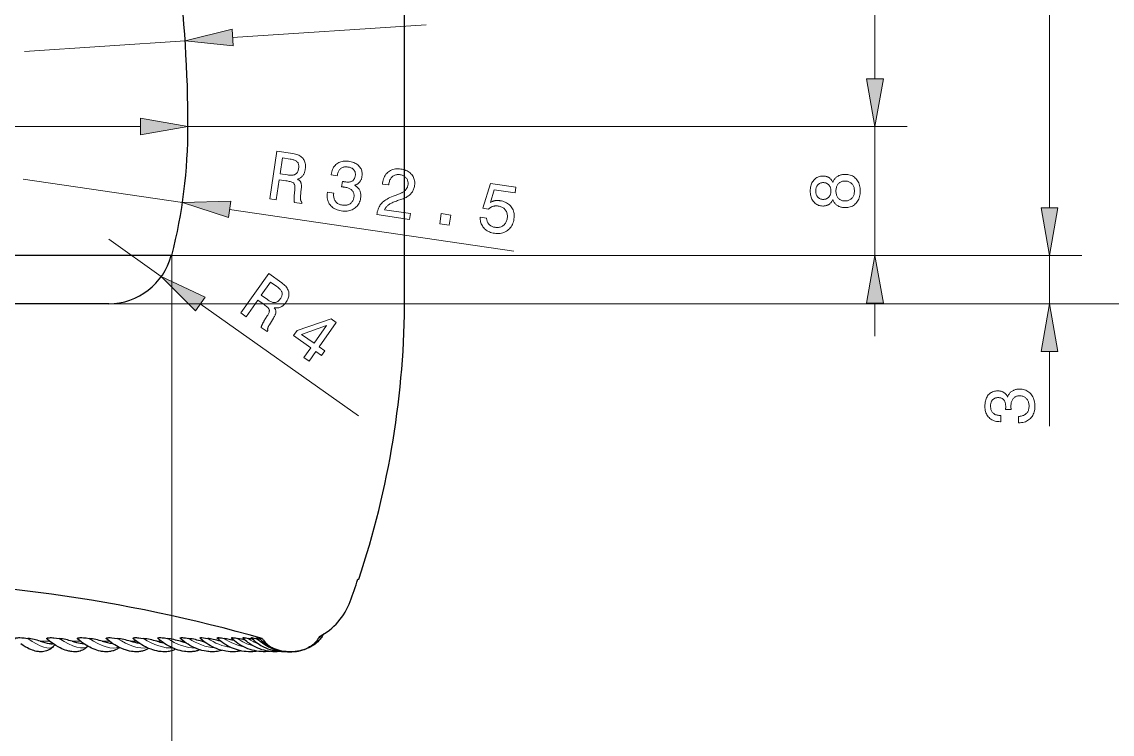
# Model space of a CAD drawing. Extents: x 0 to 297, y 0 to 420.
# Drawn here: x 158.1 to 225.8, y 108.6 to 152.8 of the extents above; entities that cross this region are included whole.
import ezdxf

# ---------------------------------------------------------------- set-up
doc = ezdxf.new("R2010")
doc.units = 0

msp = doc.modelspace()

# ---------------------------------------------------------------- linework, layer by layer
at = {"color": 7, "lineweight": 13}
for p, q in [((221.907, 141.27), (221.907, 344.361)), ((211.066, 149.27), (211.066, 176.361)), ((127.771, 146.315), (165.462, 146.315)), ((168.416, 146.315), (213.066, 146.315)), ((168.416, 146.315), (213.066, 146.315)), ((167.366, 138.315), (223.907, 138.315)), ((167.366, 138.315), (213.066, 138.315)), ((167.366, 138.315), (223.907, 138.315)), ((167.416, 138.315), (167.416, 89.014)), ((163.493, 135.315), (223.907, 135.315)), ((163.493, 135.315), (234.786, 135.315))]:
    msp.add_line(p, q, dxfattribs=at)
at = {"color": 7, "lineweight": 30}
for p, q in [((181.866, 135.715), (181.866, 248.215)), ((167.416, 138.315), (125.816, 138.315)), ((167.366, 138.315), (125.866, 138.315)), ((163.493, 135.315), (129.739, 135.315))]:
    msp.add_line(p, q, dxfattribs=at)
at = {"color": 7, "lineweight": 13, "ltscale": 0.30114}
msp.add_line((171.187, 151.836), (183.205, 152.638), dxfattribs=at)
at = {"color": 7, "lineweight": 13, "ltscale": 0.25}
for p, q in [((158.261, 150.974), (168.239, 151.639)), ((158.179, 143.054), (168.073, 141.605))]:
    msp.add_line(p, q, dxfattribs=at)
at = {"color": 7, "lineweight": 13, "ltscale": 0.051139}
for p, q in [((211.066, 149.27), (211.066, 151.315)), ((221.907, 141.27), (221.907, 143.315)), ((211.066, 133.315), (211.066, 135.361))]:
    msp.add_line(p, q, dxfattribs=at)
at = {"color": 7, "lineweight": 13, "ltscale": 0.2}
msp.add_line((211.066, 138.315), (211.066, 146.315), dxfattribs=at)
at = {"color": 7, "lineweight": 13, "ltscale": 0.446069}
msp.add_line((170.996, 141.176), (188.65, 138.59), dxfattribs=at)
at = {"color": 7, "lineweight": 13, "ltscale": 0.1}
msp.add_line((163.493, 139.315), (166.76, 137.007), dxfattribs=at)
at = {"color": 7, "lineweight": 13, "ltscale": 0.075}
msp.add_line((221.907, 135.315), (221.907, 138.315), dxfattribs=at)
at = {"color": 7, "lineweight": 13, "ltscale": 0.301139}
msp.add_line((169.173, 135.303), (179.012, 128.354), dxfattribs=at)
at = {"color": 7, "lineweight": 13, "ltscale": 0.116125}
msp.add_line((221.907, 127.716), (221.907, 132.361), dxfattribs=at)
at = {"color": 7, "lineweight": 30, "ltscale": 0.00125}
msp.add_line((178.966, 118.215), (179.016, 118.215), dxfattribs=at)
at = {"color": 7, "lineweight": 30, "ltscale": 0.003335}
msp.add_line((172.754, 114.517), (172.624, 114.547), dxfattribs=at)
at = {"color": 7, "lineweight": 30, "ltscale": 0.004519}
msp.add_line((172.834, 114.595), (173.009, 114.547), dxfattribs=at)
at = {"color": 7, "lineweight": 30, "ltscale": 0.000565857}
msp.add_line((173.031, 114.541), (173.009, 114.547), dxfattribs=at)
at = {"color": 7, "lineweight": 30, "ltscale": 0.000742164}
msp.add_line((173.046, 114.515), (173.031, 114.541), dxfattribs=at)
at = {"color": 7, "lineweight": 13, "ltscale": 0.014323}
msp.add_line((159.818, 114.374), (159.245, 114.374), dxfattribs=at)
at = {"color": 7, "lineweight": 30, "ltscale": 0.000758362}
msp.add_line((160.038, 114.215), (160.008, 114.215), dxfattribs=at)
at = {"color": 7, "lineweight": 30, "ltscale": 0.003479}
msp.add_line((160.052, 114.042), (160.145, 114.146), dxfattribs=at)
at = {"color": 7, "lineweight": 13, "ltscale": 0.012766}
msp.add_line((161.734, 114.374), (161.223, 114.374), dxfattribs=at)
at = {"color": 7, "lineweight": 13, "ltscale": 0.011031}
msp.add_line((163.537, 114.374), (163.096, 114.374), dxfattribs=at)
at = {"color": 7, "lineweight": 13, "ltscale": 0.009137}
msp.add_line((165.216, 114.374), (164.85, 114.374), dxfattribs=at)
at = {"color": 7, "lineweight": 13, "ltscale": 0.007098}
msp.add_line((166.757, 114.374), (166.473, 114.374), dxfattribs=at)
at = {"color": 7, "lineweight": 13, "ltscale": 0.004899}
msp.add_line((168.148, 114.374), (167.952, 114.374), dxfattribs=at)
at = {"color": 7, "lineweight": 13, "ltscale": 0.002611}
msp.add_line((169.382, 114.374), (169.278, 114.374), dxfattribs=at)
at = {"color": 7, "lineweight": 30, "ltscale": 0.003885}
msp.add_line((169.278, 114.374), (169.429, 114.337), dxfattribs=at)
at = {"color": 7, "lineweight": 13, "ltscale": 0.000154495}
msp.add_line((170.447, 114.374), (170.441, 114.374), dxfattribs=at)
at = {"color": 7, "lineweight": 30, "ltscale": 0.001197}
msp.add_line((170.441, 114.374), (170.487, 114.362), dxfattribs=at)
at = {"color": 7, "lineweight": 13}
for points in [[(171.152, 152.356), (168.239, 151.639), (171.221, 151.316)], [(210.545, 149.27), (211.066, 146.315), (211.587, 149.27)], [(210.545, 149.27), (211.066, 146.315), (211.587, 149.27)], [(165.462, 145.794), (168.416, 146.315), (165.462, 146.836)], [(173.499, 141.82), (173.933, 144.784), (174.924, 144.639), (175.009, 144.625), (175.089, 144.606), (175.165, 144.584), (175.236, 144.558), (175.302, 144.529), (175.363, 144.496), (175.419, 144.459), (175.471, 144.418), (175.518, 144.374), (175.56, 144.326), (175.597, 144.274), (175.629, 144.219), (175.655, 144.161), (175.677, 144.1), (175.693, 144.035), (175.704, 143.967), (175.71, 143.896), (175.711, 143.822), (175.707, 143.744), (175.697, 143.663), (175.689, 143.615), (175.679, 143.569), (175.668, 143.525), (175.654, 143.482), (175.639, 143.441), (175.622, 143.403), (175.604, 143.365), (175.583, 143.33), (175.561, 143.296), (175.537, 143.265), (175.512, 143.235), (175.485, 143.207), (175.456, 143.18), (175.425, 143.156), (175.393, 143.133), (175.359, 143.113), (175.323, 143.094), (175.286, 143.077), (175.247, 143.062), (175.206, 143.049), (175.237, 143.034), (175.265, 143.018), (175.291, 143), (175.315, 142.982), (175.337, 142.964), (175.357, 142.944), (175.375, 142.923), (175.391, 142.901), (175.405, 142.879), (175.417, 142.855), (175.427, 142.83), (175.436, 142.801), (175.443, 142.769), (175.448, 142.734), (175.453, 142.696), (175.455, 142.654), (175.456, 142.61), (175.456, 142.562), (175.454, 142.511), (175.45, 142.457), (175.411, 141.971), (175.409, 141.94), (175.407, 141.911), (175.406, 141.883), (175.406, 141.857), (175.406, 141.833), (175.407, 141.81), (175.408, 141.789), (175.411, 141.77), (175.413, 141.752), (175.417, 141.735), (175.421, 141.72), (175.426, 141.706), (175.431, 141.692), (175.438, 141.678), (175.445, 141.666), (175.453, 141.654), (175.462, 141.642), (175.471, 141.631), (175.481, 141.621), (175.492, 141.611), (175.48, 141.53), (175.032, 141.596), (175.028, 141.607), (175.024, 141.618), (175.02, 141.631), (175.017, 141.645), (175.014, 141.66), (175.012, 141.675), (175.009, 141.692), (175.008, 141.709), (175.006, 141.727), (175.005, 141.747), (175.004, 141.767), (175.004, 141.789), (175.004, 141.812), (175.004, 141.836), (175.005, 141.862), (175.006, 141.889), (175.007, 141.917), (175.009, 141.947), (175.011, 141.977), (175.014, 142.01), (175.049, 142.397), (175.053, 142.453), (175.055, 142.506), (175.054, 142.555), (175.051, 142.6), (175.046, 142.641), (175.039, 142.679), (175.029, 142.713), (175.017, 142.743), (175.002, 142.769), (174.986, 142.791), (174.964, 142.812), (174.937, 142.831), (174.903, 142.849), (174.863, 142.867), (174.816, 142.883), (174.763, 142.899), (174.703, 142.914), (174.637, 142.928), (174.564, 142.942), (174.485, 142.954), (174.078, 143.014), (173.895, 141.762)], [(174.76, 144.293), (174.276, 144.363), (174.132, 143.377), (174.588, 143.31), (174.656, 143.301), (174.72, 143.295), (174.78, 143.292), (174.836, 143.292), (174.888, 143.295), (174.937, 143.301), (174.981, 143.31), (175.022, 143.321), (175.058, 143.336), (175.091, 143.353), (175.121, 143.374), (175.148, 143.398), (175.174, 143.426), (175.196, 143.457), (175.217, 143.491), (175.235, 143.529), (175.251, 143.57), (175.265, 143.615), (175.276, 143.663), (175.285, 143.715), (175.291, 143.766), (175.294, 143.815), (175.294, 143.861), (175.291, 143.905), (175.284, 143.945), (175.274, 143.984), (175.262, 144.02), (175.246, 144.053), (175.227, 144.083), (175.204, 144.111), (175.179, 144.137), (175.149, 144.161), (175.115, 144.184), (175.076, 144.204), (175.034, 144.223), (174.987, 144.241), (174.937, 144.256), (174.882, 144.27), (174.823, 144.282)], [(177.071, 142.247), (177.466, 142.19), (177.459, 142.128), (177.457, 142.069), (177.458, 142.012), (177.463, 141.957), (177.471, 141.905), (177.483, 141.855), (177.498, 141.808), (177.518, 141.763), (177.54, 141.72), (177.567, 141.679), (177.596, 141.642), (177.629, 141.607), (177.665, 141.575), (177.704, 141.547), (177.747, 141.521), (177.792, 141.499), (177.841, 141.479), (177.893, 141.463), (177.947, 141.45), (178.006, 141.439), (178.063, 141.432), (178.118, 141.429), (178.172, 141.429), (178.223, 141.433), (178.272, 141.44), (178.32, 141.451), (178.365, 141.465), (178.408, 141.483), (178.449, 141.504), (178.488, 141.528), (178.525, 141.556), (178.559, 141.587), (178.589, 141.62), (178.617, 141.656), (178.642, 141.696), (178.663, 141.737), (178.682, 141.782), (178.697, 141.83), (178.71, 141.88), (178.719, 141.933), (178.725, 141.982), (178.727, 142.029), (178.725, 142.075), (178.719, 142.118), (178.71, 142.16), (178.697, 142.201), (178.681, 142.239), (178.661, 142.276), (178.637, 142.311), (178.61, 142.345), (178.579, 142.376), (178.546, 142.405), (178.509, 142.432), (178.469, 142.456), (178.426, 142.478), (178.38, 142.497), (178.331, 142.515), (178.278, 142.529), (178.223, 142.542), (178.164, 142.552), (178.156, 142.553), (178.147, 142.554), (178.139, 142.555), (178.13, 142.556), (178.121, 142.557), (178.113, 142.559), (178.104, 142.56), (178.095, 142.561), (178.086, 142.562), (178.076, 142.562), (178.067, 142.563), (178.057, 142.564), (178.046, 142.565), (178.035, 142.567), (178.023, 142.568), (178.01, 142.569), (177.997, 142.57), (177.984, 142.571), (177.969, 142.573), (177.954, 142.574), (178.004, 142.91), (178.013, 142.908), (178.022, 142.906), (178.031, 142.905), (178.039, 142.903), (178.048, 142.901), (178.057, 142.9), (178.065, 142.898), (178.074, 142.897), (178.082, 142.895), (178.091, 142.894), (178.099, 142.892), (178.107, 142.891), (178.115, 142.89), (178.123, 142.888), (178.131, 142.887), (178.138, 142.886), (178.146, 142.885), (178.153, 142.884), (178.161, 142.882), (178.168, 142.881), (178.224, 142.874), (178.278, 142.87), (178.329, 142.868), (178.377, 142.869), (178.423, 142.873), (178.466, 142.88), (178.506, 142.889), (178.544, 142.901), (178.579, 142.915), (178.611, 142.933), (178.641, 142.953), (178.668, 142.976), (178.693, 143.001), (178.716, 143.03), (178.736, 143.061), (178.754, 143.095), (178.769, 143.132), (178.782, 143.172), (178.793, 143.214), (178.801, 143.26), (178.806, 143.304), (178.808, 143.346), (178.807, 143.387), (178.803, 143.426), (178.796, 143.464), (178.786, 143.5), (178.773, 143.534), (178.758, 143.566), (178.739, 143.597), (178.717, 143.626), (178.692, 143.653), (178.665, 143.678), (178.635, 143.701), (178.602, 143.722), (178.566, 143.74), (178.528, 143.757), (178.487, 143.772), (178.443, 143.784), (178.397, 143.795), (178.348, 143.803), (178.292, 143.81), (178.239, 143.813), (178.188, 143.812), (178.139, 143.808), (178.092, 143.8), (178.048, 143.788), (178.006, 143.773), (177.966, 143.754), (177.929, 143.732), (177.893, 143.706), (177.86, 143.676), (177.83, 143.643), (177.802, 143.607), (177.777, 143.567), (177.754, 143.524), (177.734, 143.477), (177.716, 143.427), (177.7, 143.373), (177.688, 143.316), (177.677, 143.256), (177.298, 143.311), (177.302, 143.341), (177.317, 143.426), (177.336, 143.507), (177.361, 143.583), (177.389, 143.655), (177.423, 143.723), (177.46, 143.787), (177.503, 143.846), (177.55, 143.901), (177.601, 143.952), (177.657, 143.998), (177.717, 144.04), (177.779, 144.075), (177.844, 144.105), (177.912, 144.13), (177.983, 144.149), (178.056, 144.162), (178.133, 144.169), (178.212, 144.171), (178.294, 144.167), (178.378, 144.157), (178.467, 144.142), (178.551, 144.123), (178.63, 144.101), (178.704, 144.075), (178.774, 144.045), (178.839, 144.012), (178.899, 143.975), (178.955, 143.935), (179.006, 143.89), (179.052, 143.843), (179.093, 143.792), (179.129, 143.739), (179.159, 143.683), (179.184, 143.624), (179.203, 143.563), (179.217, 143.499), (179.225, 143.433), (179.228, 143.364), (179.225, 143.292), (179.216, 143.218), (179.209, 143.176), (179.2, 143.135), (179.19, 143.096), (179.178, 143.058), (179.164, 143.022), (179.148, 142.988), (179.13, 142.955), (179.111, 142.923), (179.09, 142.893), (179.068, 142.865), (179.043, 142.838), (179.018, 142.813), (178.99, 142.789), (178.961, 142.768), (178.93, 142.748), (178.898, 142.73), (178.864, 142.713), (178.829, 142.699), (178.792, 142.686), (178.753, 142.674), (178.797, 142.649), (178.839, 142.622), (178.878, 142.593), (178.914, 142.563), (178.948, 142.531), (178.979, 142.498), (179.007, 142.463), (179.033, 142.426), (179.057, 142.388), (179.077, 142.348), (179.095, 142.306), (179.111, 142.263), (179.123, 142.219), (179.133, 142.174), (179.14, 142.127), (179.144, 142.079), (179.146, 142.029), (179.145, 141.978), (179.141, 141.926), (179.134, 141.873), (179.119, 141.789), (179.099, 141.71), (179.073, 141.635), (179.042, 141.564), (179.005, 141.498), (178.963, 141.436), (178.916, 141.378), (178.863, 141.324), (178.805, 141.274), (178.742, 141.229), (178.674, 141.189), (178.604, 141.154), (178.53, 141.125), (178.453, 141.102), (178.373, 141.085), (178.29, 141.073), (178.204, 141.067), (178.115, 141.067), (178.023, 141.073), (177.928, 141.084), (177.838, 141.1), (177.753, 141.121), (177.673, 141.146), (177.597, 141.177), (177.525, 141.212), (177.458, 141.252), (177.396, 141.297), (177.338, 141.347), (177.284, 141.401), (177.235, 141.46), (177.191, 141.524), (177.154, 141.59), (177.122, 141.659), (177.096, 141.73), (177.076, 141.804), (177.062, 141.882), (177.055, 141.962), (177.053, 142.044), (177.057, 142.13), (177.067, 142.218)], [(180.135, 140.848), (180.137, 140.861), (180.151, 140.947), (180.17, 141.03), (180.192, 141.109), (180.218, 141.185), (180.247, 141.257), (180.28, 141.326), (180.317, 141.391), (180.357, 141.453), (180.401, 141.511), (180.449, 141.566), (180.502, 141.619), (180.561, 141.67), (180.627, 141.72), (180.7, 141.77), (180.779, 141.818), (180.864, 141.865), (180.957, 141.911), (181.056, 141.956), (181.161, 142), (181.273, 142.043), (181.546, 142.144), (181.594, 142.162), (181.639, 142.182), (181.682, 142.202), (181.723, 142.223), (181.761, 142.246), (181.797, 142.269), (181.831, 142.293), (181.862, 142.318), (181.891, 142.344), (181.918, 142.372), (181.942, 142.4), (181.965, 142.429), (181.985, 142.461), (182.004, 142.493), (182.02, 142.527), (182.035, 142.562), (182.048, 142.598), (182.059, 142.636), (182.068, 142.675), (182.075, 142.716), (182.08, 142.763), (182.082, 142.808), (182.08, 142.851), (182.074, 142.894), (182.066, 142.935), (182.053, 142.975), (182.037, 143.013), (182.018, 143.05), (181.995, 143.086), (181.969, 143.12), (181.939, 143.153), (181.907, 143.183), (181.873, 143.21), (181.836, 143.235), (181.796, 143.257), (181.753, 143.276), (181.708, 143.293), (181.661, 143.308), (181.61, 143.32), (181.557, 143.329), (181.504, 143.335), (181.453, 143.337), (181.404, 143.334), (181.356, 143.328), (181.31, 143.318), (181.266, 143.304), (181.223, 143.286), (181.182, 143.264), (181.143, 143.238), (181.106, 143.207), (181.071, 143.174), (181.038, 143.137), (181.009, 143.097), (180.982, 143.053), (180.957, 143.007), (180.936, 142.957), (180.917, 142.904), (180.901, 142.847), (180.887, 142.788), (180.877, 142.725), (180.871, 142.69), (180.483, 142.747), (180.492, 142.807), (180.508, 142.899), (180.529, 142.986), (180.555, 143.068), (180.585, 143.145), (180.621, 143.218), (180.661, 143.286), (180.705, 143.35), (180.755, 143.408), (180.809, 143.462), (180.868, 143.512), (180.931, 143.556), (180.997, 143.594), (181.066, 143.626), (181.138, 143.652), (181.213, 143.671), (181.291, 143.685), (181.372, 143.693), (181.455, 143.695), (181.542, 143.69), (181.632, 143.68), (181.718, 143.665), (181.799, 143.646), (181.877, 143.622), (181.95, 143.594), (182.019, 143.561), (182.085, 143.524), (182.146, 143.483), (182.203, 143.437), (182.256, 143.387), (182.305, 143.332), (182.349, 143.274), (182.387, 143.214), (182.419, 143.152), (182.445, 143.087), (182.466, 143.02), (182.481, 142.951), (182.489, 142.88), (182.492, 142.806), (182.49, 142.73), (182.481, 142.652), (182.47, 142.592), (182.457, 142.534), (182.441, 142.477), (182.421, 142.423), (182.399, 142.371), (182.374, 142.32), (182.346, 142.272), (182.315, 142.225), (182.281, 142.181), (182.244, 142.138), (182.204, 142.098), (182.16, 142.059), (182.114, 142.022), (182.065, 141.986), (182.012, 141.953), (181.956, 141.921), (181.897, 141.89), (181.835, 141.862), (181.77, 141.835), (181.701, 141.81), (181.432, 141.719), (181.358, 141.693), (181.287, 141.666), (181.221, 141.64), (181.158, 141.614), (181.1, 141.587), (181.046, 141.561), (180.996, 141.535), (180.95, 141.51), (180.909, 141.484), (180.871, 141.458), (180.837, 141.432), (180.804, 141.405), (180.774, 141.377), (180.745, 141.348), (180.719, 141.318), (180.694, 141.287), (180.672, 141.255), (180.651, 141.222), (180.633, 141.188), (180.616, 141.153), (182.227, 140.917), (182.173, 140.55)], [(208.451, 141.779), (208.432, 141.74), (208.412, 141.703), (208.391, 141.669), (208.368, 141.636), (208.344, 141.605), (208.319, 141.576), (208.292, 141.55), (208.264, 141.525), (208.235, 141.502), (208.204, 141.481), (208.172, 141.463), (208.139, 141.446), (208.104, 141.431), (208.068, 141.418), (208.03, 141.407), (207.991, 141.398), (207.951, 141.391), (207.909, 141.386), (207.865, 141.383), (207.821, 141.382), (207.753, 141.385), (207.688, 141.393), (207.626, 141.405), (207.566, 141.424), (207.509, 141.447), (207.455, 141.475), (207.403, 141.509), (207.353, 141.548), (207.306, 141.591), (207.262, 141.641), (207.221, 141.694), (207.185, 141.75), (207.152, 141.81), (207.124, 141.872), (207.101, 141.938), (207.081, 142.007), (207.066, 142.079), (207.056, 142.154), (207.049, 142.233), (207.047, 142.314), (207.049, 142.396), (207.056, 142.475), (207.066, 142.55), (207.081, 142.622), (207.101, 142.691), (207.124, 142.757), (207.152, 142.819), (207.185, 142.879), (207.221, 142.935), (207.262, 142.988), (207.306, 143.036), (207.353, 143.08), (207.403, 143.118), (207.455, 143.152), (207.509, 143.18), (207.566, 143.203), (207.626, 143.221), (207.688, 143.234), (207.753, 143.241), (207.821, 143.244), (207.866, 143.243), (207.91, 143.24), (207.952, 143.235), (207.993, 143.228), (208.032, 143.22), (208.07, 143.209), (208.106, 143.196), (208.141, 143.182), (208.175, 143.165), (208.206, 143.147), (208.237, 143.126), (208.266, 143.104), (208.294, 143.079), (208.32, 143.053), (208.346, 143.024), (208.369, 142.993), (208.392, 142.96), (208.413, 142.926), (208.433, 142.889), (208.451, 142.85), (208.471, 142.898), (208.492, 142.943), (208.516, 142.987), (208.541, 143.027), (208.569, 143.066), (208.598, 143.102), (208.629, 143.135), (208.663, 143.167), (208.698, 143.195), (208.736, 143.222), (208.775, 143.245), (208.816, 143.267), (208.859, 143.286), (208.903, 143.302), (208.949, 143.316), (208.997, 143.327), (209.047, 143.336), (209.098, 143.342), (209.151, 143.346), (209.206, 143.347), (209.29, 143.344), (209.372, 143.336), (209.449, 143.322), (209.524, 143.302), (209.594, 143.277), (209.661, 143.247), (209.725, 143.21), (209.785, 143.168), (209.842, 143.121), (209.895, 143.068), (209.944, 143.01), (209.988, 142.948), (210.026, 142.883), (210.06, 142.813), (210.088, 142.74), (210.111, 142.662), (210.129, 142.581), (210.142, 142.496), (210.15, 142.407), (210.152, 142.314), (210.15, 142.221), (210.142, 142.132), (210.129, 142.047), (210.111, 141.966), (210.088, 141.889), (210.06, 141.815), (210.026, 141.746), (209.988, 141.681), (209.944, 141.619), (209.895, 141.561), (209.842, 141.509), (209.785, 141.461), (209.725, 141.42), (209.661, 141.383), (209.594, 141.353), (209.524, 141.328), (209.449, 141.308), (209.372, 141.294), (209.29, 141.286), (209.206, 141.283), (209.151, 141.284), (209.098, 141.288), (209.047, 141.294), (208.997, 141.303), (208.949, 141.315), (208.903, 141.328), (208.859, 141.345), (208.816, 141.363), (208.775, 141.385), (208.736, 141.409), (208.698, 141.435), (208.663, 141.464), (208.629, 141.495), (208.598, 141.528), (208.569, 141.564), (208.541, 141.602), (208.516, 141.643), (208.492, 141.686), (208.471, 141.731)], [(207.854, 141.793), (207.897, 141.795), (207.937, 141.799), (207.976, 141.806), (208.013, 141.816), (208.048, 141.829), (208.082, 141.845), (208.114, 141.863), (208.144, 141.884), (208.173, 141.909), (208.2, 141.936), (208.225, 141.965), (208.247, 141.996), (208.267, 142.029), (208.284, 142.064), (208.298, 142.101), (208.31, 142.14), (208.319, 142.181), (208.326, 142.223), (208.33, 142.268), (208.331, 142.314), (208.33, 142.361), (208.326, 142.406), (208.319, 142.448), (208.31, 142.489), (208.298, 142.528), (208.284, 142.565), (208.267, 142.601), (208.247, 142.634), (208.225, 142.665), (208.2, 142.695), (208.173, 142.722), (208.144, 142.746), (208.114, 142.767), (208.082, 142.786), (208.048, 142.801), (208.013, 142.814), (207.976, 142.824), (207.937, 142.831), (207.897, 142.835), (207.854, 142.837), (207.812, 142.836), (207.772, 142.831), (207.734, 142.824), (207.697, 142.815), (207.662, 142.802), (207.629, 142.787), (207.598, 142.769), (207.569, 142.748), (207.542, 142.724), (207.516, 142.698), (207.493, 142.669), (207.472, 142.638), (207.453, 142.605), (207.437, 142.57), (207.424, 142.532), (207.412, 142.493), (207.404, 142.451), (207.398, 142.408), (207.394, 142.362), (207.393, 142.314), (207.394, 142.267), (207.398, 142.221), (207.404, 142.178), (207.412, 142.137), (207.424, 142.097), (207.437, 142.06), (207.453, 142.025), (207.472, 141.992), (207.493, 141.961), (207.516, 141.932), (207.542, 141.906), (207.569, 141.882), (207.598, 141.862), (207.629, 141.843), (207.662, 141.828), (207.697, 141.816), (207.734, 141.806), (207.772, 141.799), (207.812, 141.795)], [(209.197, 141.698), (209.251, 141.7), (209.302, 141.705), (209.351, 141.713), (209.398, 141.725), (209.443, 141.74), (209.485, 141.758), (209.525, 141.78), (209.562, 141.804), (209.598, 141.833), (209.631, 141.864), (209.661, 141.898), (209.688, 141.935), (209.712, 141.974), (209.732, 142.015), (209.75, 142.059), (209.764, 142.105), (209.775, 142.154), (209.783, 142.205), (209.788, 142.258), (209.79, 142.314), (209.788, 142.37), (209.783, 142.424), (209.775, 142.475), (209.764, 142.524), (209.75, 142.57), (209.732, 142.615), (209.712, 142.656), (209.688, 142.695), (209.661, 142.732), (209.631, 142.766), (209.598, 142.798), (209.562, 142.826), (209.525, 142.851), (209.485, 142.872), (209.443, 142.89), (209.398, 142.905), (209.351, 142.917), (209.302, 142.925), (209.251, 142.93), (209.197, 142.932), (209.147, 142.93), (209.1, 142.925), (209.054, 142.917), (209.01, 142.905), (208.969, 142.891), (208.93, 142.873), (208.892, 142.851), (208.857, 142.827), (208.824, 142.799), (208.794, 142.767), (208.765, 142.733), (208.74, 142.697), (208.718, 142.657), (208.698, 142.616), (208.682, 142.572), (208.669, 142.525), (208.658, 142.476), (208.651, 142.425), (208.646, 142.371), (208.645, 142.314), (208.646, 142.258), (208.651, 142.204), (208.658, 142.153), (208.669, 142.104), (208.682, 142.058), (208.698, 142.014), (208.718, 141.973), (208.74, 141.934), (208.765, 141.897), (208.794, 141.863), (208.824, 141.832), (208.857, 141.804), (208.892, 141.779), (208.93, 141.758), (208.969, 141.74), (209.01, 141.725), (209.054, 141.713), (209.1, 141.705), (209.147, 141.7)], [(186.56, 140.697), (186.957, 140.639), (186.958, 140.593), (186.963, 140.548), (186.97, 140.505), (186.98, 140.463), (186.992, 140.423), (187.008, 140.385), (187.026, 140.349), (187.047, 140.314), (187.07, 140.281), (187.097, 140.249), (187.125, 140.22), (187.156, 140.193), (187.189, 140.168), (187.224, 140.145), (187.261, 140.125), (187.301, 140.107), (187.342, 140.092), (187.386, 140.079), (187.431, 140.068), (187.479, 140.06), (187.538, 140.053), (187.595, 140.05), (187.65, 140.052), (187.703, 140.057), (187.755, 140.066), (187.805, 140.079), (187.853, 140.096), (187.899, 140.117), (187.943, 140.142), (187.985, 140.171), (188.025, 140.204), (188.062, 140.239), (188.096, 140.277), (188.126, 140.318), (188.152, 140.361), (188.176, 140.408), (188.196, 140.457), (188.213, 140.509), (188.227, 140.564), (188.237, 140.622), (188.244, 140.682), (188.247, 140.739), (188.246, 140.795), (188.241, 140.849), (188.232, 140.901), (188.219, 140.95), (188.202, 140.998), (188.181, 141.044), (188.157, 141.088), (188.128, 141.13), (188.096, 141.17), (188.061, 141.206), (188.023, 141.239), (187.982, 141.269), (187.938, 141.296), (187.891, 141.319), (187.841, 141.339), (187.788, 141.356), (187.732, 141.37), (187.673, 141.38), (187.638, 141.385), (187.604, 141.388), (187.57, 141.389), (187.537, 141.389), (187.504, 141.387), (187.472, 141.384), (187.44, 141.38), (187.408, 141.374), (187.377, 141.367), (187.346, 141.358), (187.316, 141.348), (187.286, 141.336), (187.257, 141.323), (187.228, 141.308), (187.2, 141.292), (187.173, 141.274), (187.145, 141.255), (187.119, 141.235), (187.093, 141.213), (187.067, 141.19), (186.727, 141.24), (187.191, 142.778), (188.777, 142.546), (188.725, 142.196), (187.426, 142.386), (187.19, 141.605), (187.214, 141.62), (187.239, 141.634), (187.265, 141.647), (187.291, 141.659), (187.318, 141.67), (187.345, 141.68), (187.374, 141.689), (187.402, 141.697), (187.432, 141.705), (187.462, 141.711), (187.493, 141.716), (187.524, 141.72), (187.555, 141.723), (187.587, 141.724), (187.619, 141.725), (187.651, 141.725), (187.684, 141.724), (187.718, 141.721), (187.751, 141.718), (187.785, 141.713), (187.874, 141.698), (187.959, 141.677), (188.04, 141.651), (188.116, 141.621), (188.188, 141.585), (188.255, 141.545), (188.318, 141.5), (188.377, 141.449), (188.431, 141.394), (188.481, 141.334), (188.526, 141.271), (188.564, 141.205), (188.597, 141.136), (188.623, 141.064), (188.644, 140.99), (188.658, 140.914), (188.667, 140.835), (188.669, 140.753), (188.665, 140.669), (188.655, 140.582), (188.639, 140.491), (188.617, 140.404), (188.59, 140.322), (188.557, 140.244), (188.519, 140.17), (188.476, 140.101), (188.427, 140.036), (188.373, 139.976), (188.314, 139.92), (188.249, 139.868), (188.18, 139.822), (188.109, 139.782), (188.034, 139.749), (187.957, 139.722), (187.877, 139.701), (187.795, 139.686), (187.71, 139.678), (187.622, 139.676), (187.531, 139.68), (187.438, 139.691), (187.356, 139.705), (187.277, 139.724), (187.202, 139.747), (187.131, 139.775), (187.063, 139.806), (186.999, 139.842), (186.938, 139.883), (186.881, 139.927), (186.827, 139.976), (186.777, 140.03), (186.731, 140.086), (186.691, 140.145), (186.656, 140.206), (186.626, 140.27), (186.602, 140.335), (186.583, 140.403), (186.569, 140.473), (186.561, 140.546), (186.558, 140.62)], [(171.072, 141.692), (168.073, 141.605), (170.921, 140.661)], [(184.046, 140.275), (184.139, 140.911), (184.73, 140.825), (184.636, 140.189)], [(221.386, 141.27), (221.907, 138.315), (222.428, 141.27)], [(221.386, 141.27), (221.907, 138.315), (222.428, 141.27)], [(211.587, 135.361), (211.066, 138.315), (210.545, 135.361)], [(169.474, 135.728), (166.76, 137.007), (168.873, 134.877)], [(171.697, 134.745), (173.425, 137.192), (174.243, 136.614), (174.312, 136.563), (174.376, 136.51), (174.433, 136.456), (174.485, 136.401), (174.53, 136.345), (174.57, 136.287), (174.603, 136.229), (174.631, 136.169), (174.652, 136.109), (174.668, 136.047), (174.678, 135.984), (174.681, 135.921), (174.679, 135.857), (174.67, 135.793), (174.656, 135.728), (174.635, 135.662), (174.608, 135.596), (174.575, 135.529), (174.536, 135.462), (174.491, 135.394), (174.462, 135.355), (174.432, 135.318), (174.402, 135.284), (174.371, 135.252), (174.339, 135.222), (174.306, 135.195), (174.273, 135.17), (174.239, 135.148), (174.204, 135.128), (174.168, 135.111), (174.132, 135.095), (174.095, 135.083), (174.057, 135.072), (174.019, 135.065), (173.98, 135.059), (173.94, 135.056), (173.9, 135.055), (173.859, 135.057), (173.818, 135.061), (173.776, 135.068), (173.795, 135.041), (173.813, 135.014), (173.829, 134.987), (173.842, 134.96), (173.853, 134.933), (173.862, 134.906), (173.869, 134.879), (173.873, 134.853), (173.875, 134.826), (173.875, 134.8), (173.873, 134.773), (173.868, 134.743), (173.86, 134.711), (173.849, 134.678), (173.835, 134.642), (173.819, 134.604), (173.799, 134.563), (173.777, 134.521), (173.753, 134.477), (173.725, 134.43), (173.47, 134.014), (173.454, 133.988), (173.439, 133.962), (173.426, 133.938), (173.414, 133.915), (173.403, 133.893), (173.394, 133.873), (173.386, 133.853), (173.379, 133.835), (173.373, 133.818), (173.369, 133.801), (173.366, 133.786), (173.363, 133.771), (173.362, 133.756), (173.362, 133.741), (173.362, 133.727), (173.364, 133.712), (173.367, 133.698), (173.37, 133.684), (173.375, 133.67), (173.38, 133.657), (173.333, 133.59), (172.962, 133.851), (172.964, 133.863), (172.965, 133.875), (172.968, 133.888), (172.971, 133.902), (172.975, 133.916), (172.98, 133.931), (172.986, 133.947), (172.992, 133.963), (172.999, 133.98), (173.007, 133.998), (173.015, 134.016), (173.025, 134.036), (173.035, 134.056), (173.046, 134.078), (173.059, 134.101), (173.072, 134.124), (173.086, 134.149), (173.101, 134.174), (173.117, 134.201), (173.133, 134.228), (173.34, 134.557), (173.369, 134.606), (173.395, 134.652), (173.416, 134.696), (173.434, 134.738), (173.448, 134.777), (173.458, 134.814), (173.465, 134.849), (173.468, 134.881), (173.467, 134.911), (173.462, 134.938), (173.452, 134.966), (173.436, 134.995), (173.414, 135.027), (173.386, 135.061), (173.352, 135.097), (173.312, 135.135), (173.265, 135.176), (173.213, 135.218), (173.154, 135.263), (173.089, 135.31), (172.754, 135.547), (172.024, 134.514)], [(173.94, 136.379), (173.541, 136.661), (172.965, 135.847), (173.342, 135.58), (173.399, 135.542), (173.453, 135.508), (173.505, 135.478), (173.555, 135.453), (173.603, 135.432), (173.649, 135.415), (173.693, 135.403), (173.734, 135.395), (173.773, 135.391), (173.811, 135.392), (173.846, 135.397), (173.882, 135.406), (173.917, 135.419), (173.951, 135.436), (173.985, 135.458), (174.018, 135.483), (174.051, 135.513), (174.084, 135.547), (174.115, 135.585), (174.147, 135.627), (174.175, 135.669), (174.2, 135.712), (174.221, 135.753), (174.238, 135.793), (174.25, 135.832), (174.259, 135.871), (174.264, 135.909), (174.265, 135.945), (174.262, 135.981), (174.254, 136.016), (174.243, 136.051), (174.227, 136.086), (174.207, 136.122), (174.182, 136.157), (174.153, 136.194), (174.119, 136.23), (174.081, 136.267), (174.039, 136.304), (173.992, 136.341)], [(222.428, 132.361), (221.907, 135.315), (221.386, 132.361)], [(175.617, 131.976), (176.045, 132.582), (174.968, 133.343), (175.187, 133.653), (177.305, 134.374), (177.625, 134.148), (176.561, 132.641), (176.911, 132.394), (176.711, 132.112), (176.362, 132.359), (175.933, 131.753)], [(175.464, 133.416), (176.244, 132.865), (177.019, 133.962)], [(219.967, 127.927), (219.967, 128.325), (220.029, 128.328), (220.088, 128.334), (220.144, 128.343), (220.197, 128.356), (220.248, 128.372), (220.295, 128.391), (220.34, 128.413), (220.382, 128.438), (220.421, 128.467), (220.457, 128.499), (220.49, 128.534), (220.52, 128.571), (220.546, 128.612), (220.568, 128.654), (220.588, 128.7), (220.603, 128.748), (220.615, 128.799), (220.624, 128.853), (220.629, 128.909), (220.631, 128.968), (220.63, 129.026), (220.625, 129.081), (220.617, 129.134), (220.606, 129.184), (220.592, 129.232), (220.574, 129.277), (220.554, 129.32), (220.53, 129.36), (220.503, 129.398), (220.473, 129.433), (220.44, 129.465), (220.405, 129.494), (220.367, 129.519), (220.328, 129.541), (220.285, 129.56), (220.241, 129.575), (220.194, 129.587), (220.144, 129.596), (220.093, 129.601), (220.039, 129.603), (219.99, 129.601), (219.943, 129.596), (219.898, 129.587), (219.856, 129.576), (219.815, 129.561), (219.777, 129.542), (219.742, 129.52), (219.708, 129.495), (219.677, 129.467), (219.648, 129.435), (219.621, 129.4), (219.597, 129.362), (219.576, 129.322), (219.558, 129.279), (219.542, 129.233), (219.53, 129.185), (219.52, 129.134), (219.513, 129.08), (219.509, 129.023), (219.507, 128.964), (219.507, 128.955), (219.508, 128.947), (219.508, 128.938), (219.508, 128.929), (219.508, 128.921), (219.508, 128.912), (219.508, 128.903), (219.509, 128.894), (219.509, 128.884), (219.51, 128.875), (219.51, 128.866), (219.51, 128.855), (219.511, 128.845), (219.512, 128.833), (219.512, 128.821), (219.513, 128.809), (219.514, 128.796), (219.514, 128.782), (219.515, 128.768), (219.516, 128.753), (219.176, 128.753), (219.177, 128.762), (219.177, 128.771), (219.178, 128.78), (219.178, 128.789), (219.178, 128.798), (219.179, 128.807), (219.179, 128.816), (219.179, 128.824), (219.179, 128.833), (219.18, 128.841), (219.18, 128.85), (219.18, 128.858), (219.18, 128.866), (219.18, 128.874), (219.18, 128.882), (219.18, 128.89), (219.181, 128.897), (219.181, 128.905), (219.181, 128.912), (219.181, 128.919), (219.18, 128.976), (219.176, 129.03), (219.17, 129.08), (219.162, 129.128), (219.152, 129.173), (219.139, 129.214), (219.124, 129.253), (219.107, 129.289), (219.088, 129.321), (219.066, 129.351), (219.042, 129.377), (219.015, 129.401), (218.986, 129.422), (218.954, 129.44), (218.921, 129.456), (218.884, 129.468), (218.845, 129.478), (218.804, 129.485), (218.761, 129.489), (218.715, 129.491), (218.67, 129.489), (218.628, 129.485), (218.588, 129.479), (218.549, 129.469), (218.513, 129.457), (218.479, 129.442), (218.448, 129.424), (218.418, 129.404), (218.39, 129.381), (218.365, 129.355), (218.342, 129.326), (218.321, 129.296), (218.302, 129.263), (218.287, 129.227), (218.273, 129.189), (218.262, 129.149), (218.254, 129.106), (218.247, 129.061), (218.244, 129.014), (218.242, 128.964), (218.244, 128.908), (218.249, 128.855), (218.257, 128.804), (218.268, 128.756), (218.283, 128.712), (218.301, 128.669), (218.322, 128.63), (218.346, 128.593), (218.374, 128.56), (218.405, 128.528), (218.439, 128.5), (218.476, 128.475), (218.516, 128.453), (218.559, 128.433), (218.605, 128.417), (218.654, 128.404), (218.706, 128.393), (218.762, 128.386), (218.82, 128.381), (218.881, 128.38), (218.881, 127.996), (218.852, 127.996), (218.765, 127.999), (218.683, 128.006), (218.604, 128.019), (218.528, 128.037), (218.456, 128.06), (218.388, 128.088), (218.323, 128.122), (218.261, 128.16), (218.204, 128.204), (218.15, 128.252), (218.1, 128.305), (218.056, 128.362), (218.016, 128.422), (217.982, 128.486), (217.954, 128.553), (217.93, 128.624), (217.912, 128.698), (217.899, 128.776), (217.891, 128.858), (217.888, 128.943), (217.89, 129.033), (217.897, 129.118), (217.907, 129.2), (217.922, 129.277), (217.942, 129.351), (217.965, 129.42), (217.993, 129.485), (218.025, 129.546), (218.061, 129.603), (218.101, 129.655), (218.146, 129.703), (218.193, 129.746), (218.244, 129.784), (218.299, 129.817), (218.356, 129.845), (218.417, 129.868), (218.482, 129.885), (218.55, 129.898), (218.621, 129.906), (218.696, 129.908), (218.739, 129.907), (218.78, 129.904), (218.82, 129.9), (218.859, 129.893), (218.897, 129.884), (218.934, 129.874), (218.969, 129.861), (219.003, 129.847), (219.035, 129.831), (219.067, 129.812), (219.097, 129.792), (219.125, 129.77), (219.153, 129.747), (219.178, 129.721), (219.202, 129.693), (219.225, 129.664), (219.246, 129.633), (219.266, 129.6), (219.284, 129.565), (219.301, 129.529), (219.32, 129.576), (219.34, 129.621), (219.363, 129.664), (219.388, 129.704), (219.414, 129.742), (219.443, 129.778), (219.473, 129.811), (219.506, 129.842), (219.54, 129.87), (219.577, 129.897), (219.615, 129.92), (219.656, 129.942), (219.697, 129.961), (219.741, 129.977), (219.786, 129.991), (219.833, 130.002), (219.882, 130.011), (219.933, 130.017), (219.985, 130.021), (220.039, 130.022), (220.123, 130.019), (220.205, 130.01), (220.283, 129.996), (220.357, 129.975), (220.428, 129.948), (220.496, 129.916), (220.56, 129.877), (220.621, 129.833), (220.678, 129.783), (220.732, 129.727), (220.782, 129.666), (220.826, 129.601), (220.866, 129.532), (220.9, 129.46), (220.928, 129.383), (220.952, 129.303), (220.97, 129.219), (220.983, 129.131), (220.991, 129.039), (220.994, 128.943), (220.991, 128.852), (220.983, 128.765), (220.969, 128.681), (220.95, 128.602), (220.926, 128.526), (220.896, 128.454), (220.86, 128.385), (220.82, 128.321), (220.773, 128.26), (220.722, 128.203), (220.666, 128.15), (220.606, 128.103), (220.542, 128.062), (220.475, 128.026), (220.404, 127.996), (220.33, 127.971), (220.252, 127.951), (220.171, 127.938), (220.085, 127.929), (219.997, 127.927)]]:
    msp.add_lwpolyline(points, close=True, dxfattribs=at)
at = {"color": 7, "lineweight": 30}
for points in [[(157.675, 114.478), (157.657, 114.495), (157.647, 114.511), (157.645, 114.524), (157.646, 114.533), (157.65, 114.54), (157.658, 114.548), (157.667, 114.555), (157.677, 114.56), (157.702, 114.57), (157.731, 114.578), (157.762, 114.583), (157.806, 114.589), (157.853, 114.592), (157.916, 114.595), (157.981, 114.594), (158.105, 114.589), (158.24, 114.577), (158.352, 114.564), (158.47, 114.547)], [(159.672, 114.491), (159.653, 114.511), (159.645, 114.527), (159.646, 114.54), (159.651, 114.548), (159.657, 114.555), (159.669, 114.563), (159.683, 114.569), (159.699, 114.574), (159.735, 114.583), (159.776, 114.589), (159.822, 114.592), (159.88, 114.595), (159.943, 114.594), (160.017, 114.592), (160.096, 114.587), (160.255, 114.571), (160.427, 114.547)], [(162.201, 114.066), (162.153, 114.015), (162.091, 113.959), (162.056, 113.932), (162.021, 113.906), (161.952, 113.863), (161.873, 113.821), (161.794, 113.788), (161.715, 113.762), (161.641, 113.743), (161.57, 113.73), (161.51, 113.722), (161.436, 113.717), (161.376, 113.716), (161.315, 113.717), (161.203, 113.726), (161.142, 113.735), (161.081, 113.745), (161.013, 113.759), (160.904, 113.788), (160.793, 113.824), (160.687, 113.864), (160.581, 113.909), (160.477, 113.958), (160.362, 114.018), (160.221, 114.098), (160.119, 114.162), (159.969, 114.263), (159.821, 114.372), (159.672, 114.491)], [(161.572, 114.504), (161.556, 114.52), (161.549, 114.533), (161.548, 114.543), (161.552, 114.552), (161.559, 114.56), (161.569, 114.567), (161.587, 114.575), (161.608, 114.581), (161.632, 114.585), (161.674, 114.591), (161.719, 114.594), (161.818, 114.594), (161.933, 114.589), (162.014, 114.582), (162.1, 114.573), (162.285, 114.547)], [(164.151, 113.993), (164.097, 113.949), (164.054, 113.918), (164.009, 113.889), (163.967, 113.865), (163.924, 113.842), (163.881, 113.822), (163.837, 113.803), (163.791, 113.786), (163.744, 113.771), (163.653, 113.747), (163.602, 113.737), (163.55, 113.729), (163.455, 113.719), (163.395, 113.716), (163.339, 113.715), (163.229, 113.72), (163.156, 113.728), (163.051, 113.744), (162.985, 113.757), (162.87, 113.785), (162.756, 113.819), (162.644, 113.858), (162.533, 113.902), (162.424, 113.951), (162.315, 114.005), (162.207, 114.063), (162.101, 114.124), (161.996, 114.19), (161.892, 114.259), (161.79, 114.332), (161.656, 114.435), (161.572, 114.504)], [(163.361, 114.517), (163.348, 114.53), (163.342, 114.542), (163.341, 114.55), (163.344, 114.558), (163.35, 114.565), (163.36, 114.571), (163.375, 114.578), (163.393, 114.583), (163.413, 114.587), (163.452, 114.592), (163.496, 114.594), (163.588, 114.594), (163.696, 114.588), (163.853, 114.572), (164.029, 114.547)], [(165.972, 113.932), (165.894, 113.883), (165.846, 113.858), (165.797, 113.834), (165.752, 113.815), (165.706, 113.797), (165.629, 113.772), (165.601, 113.764), (165.534, 113.748), (165.471, 113.736), (165.407, 113.727), (165.344, 113.72), (165.281, 113.717), (165.218, 113.715), (165.155, 113.716), (165.087, 113.72), (165.003, 113.728), (164.917, 113.74), (164.786, 113.765), (164.666, 113.795), (164.537, 113.834), (164.446, 113.866), (164.316, 113.918), (164.201, 113.969), (164.087, 114.025), (163.975, 114.086), (163.865, 114.151), (163.756, 114.22), (163.649, 114.292), (163.545, 114.368), (163.453, 114.44), (163.361, 114.517)], [(165.027, 114.528), (165.015, 114.542), (165.011, 114.552), (165.011, 114.56), (165.015, 114.567), (165.023, 114.574), (165.035, 114.579), (165.058, 114.586), (165.085, 114.59), (165.115, 114.593), (165.163, 114.595), (165.216, 114.594), (165.284, 114.591), (165.359, 114.585), (165.496, 114.569), (165.648, 114.547)], [(167.649, 113.881), (167.586, 113.849), (167.53, 113.825), (167.473, 113.803), (167.413, 113.783), (167.317, 113.757), (167.255, 113.744), (167.194, 113.734), (167.101, 113.723), (167.051, 113.719), (166.985, 113.716), (166.921, 113.715), (166.856, 113.717), (166.746, 113.725), (166.673, 113.733), (166.606, 113.743), (166.483, 113.767), (166.36, 113.796), (166.24, 113.832), (166.12, 113.873), (165.995, 113.921), (165.886, 113.969), (165.769, 114.026), (165.655, 114.087), (165.543, 114.152), (165.433, 114.221), (165.325, 114.294), (165.221, 114.37), (165.123, 114.447), (165.027, 114.528)], [(166.558, 114.54), (166.546, 114.554), (166.545, 114.565), (166.549, 114.573), (166.557, 114.579), (166.573, 114.585), (166.593, 114.589), (166.632, 114.593), (166.68, 114.595), (166.739, 114.593), (166.804, 114.589), (166.948, 114.574), (167.131, 114.547)], [(169.17, 113.838), (169.095, 113.809), (169.008, 113.781), (168.951, 113.766), (168.893, 113.753), (168.838, 113.742), (168.782, 113.733), (168.704, 113.724), (168.647, 113.72), (168.581, 113.716), (168.515, 113.715), (168.449, 113.716), (168.376, 113.72), (168.29, 113.728), (168.199, 113.739), (168.064, 113.762), (167.937, 113.791), (167.811, 113.826), (167.686, 113.867), (167.563, 113.913), (167.441, 113.964), (167.322, 114.021), (167.204, 114.082), (167.088, 114.148), (166.975, 114.219), (166.865, 114.294), (166.758, 114.373), (166.657, 114.454), (166.558, 114.54)], [(167.942, 114.55), (167.934, 114.561), (167.932, 114.569), (167.934, 114.576), (167.94, 114.581), (167.948, 114.585), (167.959, 114.588), (167.983, 114.592), (168.014, 114.594), (168.068, 114.594), (168.131, 114.591), (168.196, 114.585), (168.268, 114.577), (168.362, 114.564), (168.465, 114.547)], [(170.525, 113.804), (170.424, 113.774), (170.33, 113.753), (170.241, 113.737), (170.15, 113.726), (170.072, 113.719), (170.005, 113.716), (169.939, 113.715), (169.872, 113.716), (169.788, 113.72), (169.72, 113.726), (169.652, 113.733), (169.548, 113.748), (169.413, 113.774), (169.283, 113.805), (169.155, 113.843), (169.028, 113.886), (168.902, 113.935), (168.779, 113.989), (168.657, 114.048), (168.538, 114.113), (168.422, 114.182), (168.309, 114.256), (168.2, 114.335), (168.094, 114.418), (167.992, 114.505), (167.942, 114.55)], [(169.17, 114.56), (169.163, 114.57), (169.162, 114.574), (169.164, 114.58), (169.169, 114.584), (169.178, 114.588), (169.204, 114.593), (169.238, 114.595), (169.279, 114.594), (169.378, 114.586), (169.499, 114.57), (169.642, 114.547)], [(171.706, 113.777), (171.639, 113.761), (171.573, 113.748), (171.508, 113.738), (171.441, 113.729), (171.373, 113.722), (171.306, 113.718), (171.173, 113.715), (171.039, 113.72), (170.905, 113.732), (170.768, 113.752), (170.678, 113.768), (170.577, 113.79), (170.445, 113.825), (170.315, 113.866), (170.188, 113.912), (170.063, 113.964), (169.939, 114.021), (169.819, 114.084), (169.701, 114.152), (169.587, 114.224), (169.476, 114.302), (169.369, 114.384), (169.308, 114.435), (169.248, 114.488), (169.17, 114.56)], [(170.233, 114.569), (170.229, 114.574), (170.227, 114.578), (170.227, 114.581), (170.229, 114.584), (170.231, 114.586), (170.238, 114.589), (170.249, 114.592), (170.282, 114.595), (170.324, 114.594), (170.376, 114.589), (170.499, 114.573), (170.653, 114.547)], [(172.699, 113.755), (172.623, 113.742), (172.528, 113.729), (172.432, 113.721), (172.298, 113.715), (172.163, 113.717), (172.028, 113.726), (171.894, 113.742), (171.758, 113.765), (171.623, 113.794), (171.495, 113.828), (171.367, 113.869), (171.239, 113.915), (171.113, 113.967), (170.99, 114.025), (170.869, 114.089), (170.772, 114.145), (170.705, 114.187), (170.583, 114.27), (170.475, 114.351), (170.423, 114.394), (170.325, 114.479), (170.233, 114.569)], [(171.122, 114.577), (171.119, 114.582), (171.118, 114.585), (171.119, 114.587), (171.123, 114.59), (171.139, 114.594), (171.157, 114.595), (171.209, 114.592), (171.269, 114.585), (171.344, 114.574), (171.491, 114.547)], [(173.499, 113.738), (173.364, 113.724), (173.227, 113.716), (173.088, 113.716), (172.949, 113.724), (172.811, 113.738), (172.673, 113.759), (172.536, 113.787), (172.401, 113.821), (172.267, 113.862), (172.135, 113.909), (172.006, 113.962), (171.879, 114.021), (171.756, 114.086), (171.636, 114.156), (171.52, 114.233), (171.408, 114.316), (171.302, 114.404), (171.21, 114.488), (171.122, 114.577)], [(171.832, 114.584), (171.83, 114.587), (171.83, 114.589), (171.83, 114.59), (171.831, 114.591), (171.835, 114.593), (171.84, 114.594), (171.855, 114.595), (171.886, 114.593), (171.928, 114.588), (172, 114.576), (172.149, 114.547)], [(174.1, 113.726), (173.962, 113.717), (173.824, 113.716), (173.686, 113.721), (173.548, 113.733), (173.411, 113.751), (173.275, 113.777), (173.14, 113.808), (173.006, 113.846), (172.875, 113.891), (172.746, 113.942), (172.62, 113.998), (172.497, 114.061), (172.377, 114.13), (172.262, 114.205), (172.206, 114.245), (172.136, 114.298), (172.068, 114.353), (171.993, 114.419), (171.91, 114.5), (171.832, 114.584)], [(172.356, 114.589), (172.355, 114.591), (172.355, 114.592), (172.356, 114.593), (172.357, 114.593), (172.362, 114.595), (172.383, 114.594), (172.437, 114.586), (172.518, 114.57), (172.624, 114.547)], [(174.512, 113.719), (174.37, 113.715), (174.228, 113.718), (174.086, 113.729), (173.945, 113.746), (173.805, 113.77), (173.666, 113.801), (173.529, 113.84), (173.394, 113.884), (173.262, 113.936), (173.133, 113.994), (173.007, 114.059), (172.946, 114.094), (172.848, 114.156), (172.778, 114.203), (172.713, 114.25), (172.657, 114.294), (172.603, 114.339), (172.55, 114.386), (172.499, 114.435), (172.426, 114.51), (172.356, 114.589)], [(172.691, 114.593), (172.691, 114.593), (172.691, 114.594), (172.691, 114.594), (172.691, 114.594), (172.692, 114.595), (172.696, 114.595), (172.709, 114.593), (172.743, 114.587), (172.861, 114.56)], [(174.714, 113.716), (174.573, 113.717), (174.433, 113.725), (174.293, 113.74), (174.154, 113.762), (174.016, 113.79), (173.88, 113.826), (173.746, 113.868), (173.615, 113.917), (173.487, 113.973), (173.406, 114.013), (173.324, 114.058), (173.242, 114.106), (173.183, 114.144), (173.125, 114.184), (173.068, 114.225), (173.013, 114.268), (172.928, 114.341), (172.843, 114.421), (172.807, 114.458), (172.748, 114.524), (172.691, 114.593)], [(175.75, 113.895), (175.619, 113.848), (175.485, 113.809), (175.35, 113.776), (175.213, 113.751), (175.075, 113.732), (174.936, 113.72), (174.796, 113.715), (174.657, 113.717), (174.517, 113.726), (174.379, 113.742), (174.241, 113.764), (174.105, 113.794), (173.971, 113.83), (173.839, 113.874), (173.741, 113.911), (173.662, 113.945), (173.584, 113.982), (173.522, 114.013), (173.461, 114.047), (173.401, 114.082), (173.343, 114.119), (173.239, 114.192), (173.14, 114.27), (173.067, 114.334), (173.017, 114.383), (172.968, 114.433), (172.921, 114.486), (172.877, 114.539), (172.834, 114.595)], [(173.046, 114.515), (173.072, 114.473), (173.1, 114.432), (173.161, 114.353), (173.228, 114.278), (173.301, 114.208), (173.378, 114.142), (173.46, 114.082), (173.546, 114.026), (173.635, 113.975), (173.727, 113.929), (173.822, 113.888), (173.918, 113.852), (173.983, 113.831), (174.047, 113.811), (174.115, 113.793), (174.184, 113.777), (174.32, 113.751), (174.457, 113.732), (174.596, 113.72), (174.734, 113.715), (174.873, 113.717), (175.01, 113.726), (175.146, 113.741), (175.281, 113.763), (175.415, 113.793), (175.481, 113.81), (175.547, 113.83), (175.669, 113.872), (175.729, 113.896), (175.788, 113.921)], [(176.839, 114.822), (176.795, 114.742), (176.746, 114.664), (176.703, 114.602), (176.666, 114.553), (176.627, 114.504), (176.586, 114.457), (176.543, 114.411), (176.47, 114.339), (176.393, 114.27), (176.304, 114.199), (176.24, 114.153), (176.174, 114.109), (176.106, 114.067), (176.037, 114.028), (175.916, 113.966), (175.791, 113.911), (175.75, 113.895)], [(176.487, 114.515), (176.45, 114.457), (176.41, 114.401), (176.366, 114.347), (176.332, 114.308), (176.296, 114.27), (176.22, 114.198), (176.139, 114.131), (176.054, 114.069), (175.968, 114.015), (175.879, 113.966), (175.788, 113.921)], [(160.052, 114.042), (160.003, 113.991), (159.949, 113.943), (159.892, 113.899), (159.831, 113.859), (159.781, 113.831), (159.74, 113.811), (159.698, 113.793), (159.625, 113.766), (159.55, 113.745), (159.46, 113.728), (159.383, 113.719), (159.333, 113.716), (159.284, 113.715), (159.187, 113.719), (159.129, 113.725), (159.072, 113.734), (159.016, 113.744), (158.938, 113.762), (158.845, 113.788), (158.753, 113.819), (158.655, 113.858), (158.537, 113.91), (158.451, 113.953), (158.317, 114.026), (158.174, 114.112), (158.033, 114.206)], [(159.245, 114.374), (159.391, 114.33), (159.531, 114.291), (159.664, 114.259), (159.789, 114.235), (159.85, 114.226), (159.909, 114.22), (159.96, 114.216), (160.008, 114.215)], [(161.223, 114.374), (161.358, 114.335), (161.489, 114.301), (161.612, 114.272), (161.73, 114.248), (161.844, 114.23), (161.952, 114.219)]]:
    msp.add_lwpolyline(points, dxfattribs=at)
for centre, radius, start, end in [((88.416, 146.315), 80, 0, 7.28237), ((135.916, 146.315), 32.5, 345.74998, 359.99999), ((163.493, 139.315), 4, 270.00006, 345.52241), ((126.713, 135.715), 55.153, 341.50039, 359.99997), ((146.618, 21.441), 96.774, 74.16126, 90.00114), ((126.824, 135.715), 55.001, 339.93188, 341.44699), ((174.728, 118.215), 4, 297.42359, 339.93177), ((157.621, 108.886), 5.724, 73.51158, 81.47212), ((159.464, 108.17), 6.449, 74.1703, 81.4164), ((161.201, 107.454), 7.175, 74.68513, 81.31538), ((162.816, 106.743), 7.897, 75.07536, 81.16438), ((164.294, 106.038), 8.616, 75.35487, 80.95774), ((165.62, 105.334), 9.336, 75.53337, 80.68823), ((166.776, 104.615), 10.075, 75.6172, 80.34651), ((167.787, 104.088), 10.622, 78.08336, 79.94408), ((167.723, 103.776), 10.941, 75.62017, 78.09472), ((168.518, 103.127), 11.618, 76.15433, 79.41207), ((169.12, 102.565), 12.214, 76.51467, 78.8065), ((169.489, 101.979), 12.846, 76.53183, 78.05112), ((173.684, 116.185), 3.262, 329.22259, 332.2294), ((164.399, 118.737), 4.553, 253.36955, 261.61441), ((166.301, 119.538), 5.364, 254.30441, 260.1621), ((168.048, 120.223), 6.058, 254.92281, 258.94269), ((169.622, 120.746), 6.587, 255.31607, 257.87647)]:
    msp.add_arc(centre, radius, start, end, dxfattribs=at)
at = {"color": 7, "lineweight": 13}
for centre, major_axis, ratio, start_param, end_param in [((158.374, 115.541), (1.678, -1.499), 0.318342, 5.044405, 6.283148), ((160.502, 115.541), (1.713, -1.459), 0.370741, 4.97624, 6.25757), ((162.531, 115.541), (1.754, -1.41), 0.420469, 4.905015, 6.073219), ((164.444, 115.541), (1.799, -1.351), 0.467168, 4.830194, 5.89946), ((166.23, 115.541), (1.85, -1.28), 0.5105, 4.751237, 5.730772), ((167.874, 115.541), (1.905, -1.197), 0.550154, 4.667626, 5.560869), ((169.365, 115.541), (1.963, -1.099), 0.585845, 4.5789, 5.382785), ((170.691, 115.541), (2.022, -0.986), 0.617314, 4.484706, 5.181336), ((171.845, 115.541), (2.08, -0.857), 0.644336, 4.384867, 4.991561), ((172.817, 115.541), (2.135, -0.711), 0.666715, 4.279462, 4.768798), ((173.599, 115.541), (2.182, -0.55), 0.684291, 4.1689, 4.50958), ((174.188, 115.541), (2.219, -0.375), 0.696936, 4.053975, 4.207039), ((174.766, 115.541), (2.25, 0), 0.707107, 3.816076, 3.841889), ((174.766, 115.541), (2.25, 0), 0.707107, 5.582889, 5.757841)]:
    msp.add_ellipse(centre, major_axis=major_axis, ratio=ratio, start_param=start_param, end_param=end_param, dxfattribs=at)
for points in [[(171.152, 152.356), (168.239, 151.639), (171.152, 152.356), (171.221, 151.316)], [(210.545, 149.27), (211.066, 146.315), (210.545, 149.27), (211.587, 149.27)], [(210.545, 149.27), (211.066, 146.315), (210.545, 149.27), (211.587, 149.27)], [(165.462, 145.794), (168.416, 146.315), (165.462, 145.794), (165.462, 146.836)], [(171.072, 141.692), (168.073, 141.605), (171.072, 141.692), (170.921, 140.661)], [(221.386, 141.27), (221.907, 138.315), (221.386, 141.27), (222.428, 141.27)], [(221.386, 141.27), (221.907, 138.315), (221.386, 141.27), (222.428, 141.27)], [(211.587, 135.361), (211.066, 138.315), (211.587, 135.361), (210.545, 135.361)], [(169.474, 135.728), (166.76, 137.007), (169.474, 135.728), (168.873, 134.877)], [(222.428, 132.361), (221.907, 135.315), (222.428, 132.361), (221.386, 132.361)]]:
    msp.add_solid(points, dxfattribs=at)

doc.saveas('drawing.dxf')
